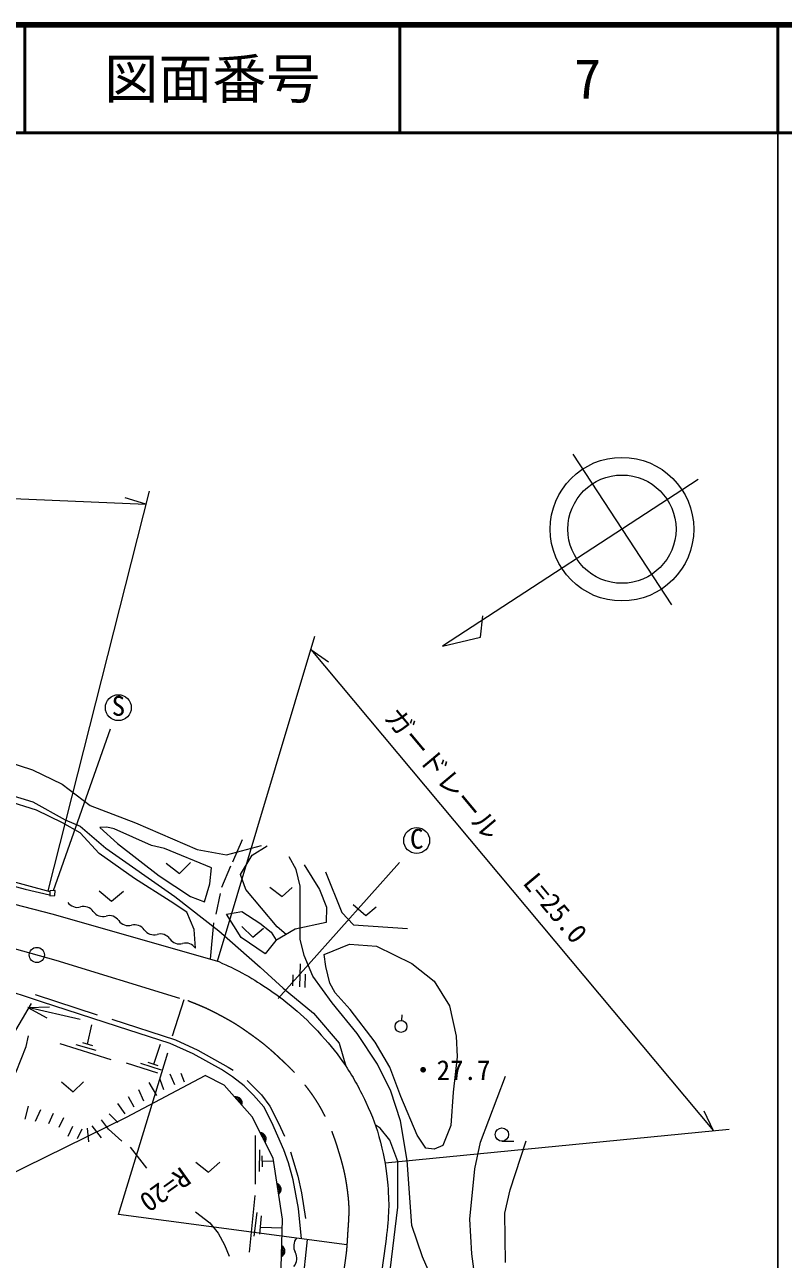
# Model space of a CAD drawing. Units: millimetres, scale not verified. Extents: x 40000 to 1265981, y 20000 to 380000.
# Drawn here: x 509236 to 579500, y 265708 to 380000 of the extents above; entities that cross this region are included whole.
import ezdxf
from ezdxf.enums import TextEntityAlignment as Align

# ---------------------------------------------------------------- set-up
doc = ezdxf.new("R2010")
doc.units = ezdxf.units.MM
doc.header["$LTSCALE"] = 1000
doc.linetypes.add('CHAIN', pattern=[18.5, 12, -1.5, 3.5, -1.5])
for name, color, linetype, lineweight in [('M-BMK', 2, 'CHAIN', 13), ('M-TTL', 2, 'Continuous', 140), ('M-TTL-BAND', 7, 'Continuous', 25), ('M-TTL-LINE', 7, 'Continuous', 50), ('M-TTL-TXT', 7, 'Continuous', 13), ('M-WORK', 1, 'Continuous', 13)]:
    doc.layers.add(name, color=color, linetype=linetype, lineweight=lineweight)
doc.styles.add('ＭＳ ゴシック', font='')
doc.styles.get('ＭＳ ゴシック').set_extended_font_data('MS Gothic')

msp = doc.modelspace()

# ---------------------------------------------------------------- linework, layer by layer
at = {"layer": 'M-BMK'}
msp.add_line((539011, 266261), (536221, 245696), dxfattribs=at)
msp.add_lwpolyline([(242089, 292941), (256159, 296576), (270044, 300624), (276452, 302151), (284416, 303628), (294250, 304713), (301256, 305094), (312752, 305025), (328703, 303709), (346683, 303022), (365070, 303819), (377512, 305219), (399272, 308239), (416287, 310545), (423067, 311219), (428931, 311473), (439388, 311080), (445985, 310444), (454180, 309005), (468288, 305769), (484109, 301237), (512110, 293392), (524345, 289668)], dxfattribs=at)
msp.add_open_spline([(524345, 289668), (525742, 289109), (526166, 288931), (527277, 288344), (528506, 287695), (529165, 287267), (530293, 286457), (531345, 285701), (531903, 285228), (532848, 284343), (533802, 283450), (534342, 282940), (535141, 281906), (535955, 280854), (536383, 280229), (536988, 279044), (537719, 277612), (537992, 276738), (538450, 275197), (538846, 273862), (538988, 273085), (539158, 271703), (539343, 270200), (539216, 269337), (539127, 267825), (539091, 267214), (539082, 267007), (539011, 266261)], degree=3, knots=[0, 0, 0, 0, 1, 1, 1, 2, 2, 2, 3, 3, 3, 4, 4, 4, 5, 5, 5, 6, 6, 6, 7, 7, 7, 8, 8, 8, 9, 9, 9, 9], dxfattribs=at)
at = {"layer": 'M-TTL'}
msp.add_line((680000, 380000), (40000, 380000), dxfattribs=at)
at = {"layer": 'M-TTL-BAND'}
msp.add_line((579000, 20000), (579000, 370000), dxfattribs=at)
at = {"layer": 'M-TTL-LINE'}
for p, q in [((509247, 380000), (509247, 370000)), ((543997, 380000), (543997, 370000)), ((579000, 380000), (579000, 370000)), ((40000, 370000), (680000, 370000))]:
    msp.add_line(p, q, dxfattribs=at)
at = {"layer": 'M-WORK'}
for p, q in [((560011, 340249), (569134, 326285)), ((442265, 339008), (520451, 335600)), ((520758, 336811), (511367, 299817)), ((520451, 335600), (518544, 336201)), ((527100, 293294), (536111, 323394)), ((535741, 322160), (573027, 277611)), ((535741, 322160), (537378, 321011)), ((511908, 299846), (517185, 314830)), ((528511, 302492), (529417, 304579)), ((527492, 300163), (528333, 302120)), ((532715, 289848), (543945, 302448)), ((526958, 297672), (527379, 299565)), ((526436, 293484), (526764, 296847)), ((534750, 293049), (534682, 290942)), ((534087, 292030), (534053, 291018)), ((535209, 292091), (535181, 290860)), ((509834, 289395), (502447, 276853)), ((510207, 290217), (515945, 288341)), ((522928, 286403), (524009, 289770)), ((509529, 289014), (511528, 289084)), ((514372, 287896), (509529, 289014)), ((509529, 289014), (511295, 288075)), ((544159, 287809), (544209, 288340)), ((515042, 285639), (515449, 287422)), ((514588, 285771), (515509, 285502)), ((512490, 285675), (517214, 284193)), ((513986, 285589), (515815, 285055)), ((517938, 269860), (522490, 284826)), ((521195, 283773), (521814, 285616)), ((518625, 283889), (521541, 282955)), ((519967, 283858), (521869, 283256)), ((520631, 283954), (521568, 283653)), ((521743, 282371), (522100, 281418)), ((522675, 282865), (523111, 281888)), ((523701, 282954), (524017, 282149)), ((519778, 281418), (520252, 280383)), ((520738, 282076), (521449, 280879)), ((517848, 280124), (518516, 279186)), ((518829, 280782), (519347, 279811)), ((509564, 279875), (509254, 278668)), ((510236, 278483), (510732, 279582)), ((511476, 278278), (511908, 279227)), ((517073, 279183), (517867, 278363)), ((573027, 277611), (572184, 279425)), ((512425, 277933), (512856, 278838)), ((513255, 277113), (513698, 278030)), ((514140, 276887), (514560, 277782)), ((515035, 277857), (515132, 276574)), ((515455, 278062), (516307, 276962)), ((542612, 274642), (574496, 277755)), ((530602, 272670), (530602, 277164)), ((553442, 276641), (554538, 276645)), ((519005, 276101), (520505, 274134)), ((530971, 273839), (531002, 275855)), ((531248, 274270), (531217, 275286)), ((531232, 274808), (532286, 274817)), ((530053, 266381), (530576, 271613)), ((539080, 267063), (517938, 269860)), ((530504, 267853), (530771, 270048)), ((531007, 268027), (531171, 269741)), ((531071, 268698), (533103, 268631)), ((533200, 246148), (535431, 267546)), ((542670, 267149), (539440, 245195))]:
    msp.add_line(p, q, dxfattribs=at)
for points in [[(571605, 337899), (547928, 322459), (551464, 323294), (551656, 325264)], [(399222, 313665), (414492, 315568), (421135, 316423), (426915, 316765), (432252, 316959), (436158, 316838), (445451, 316037), (451347, 315091), (455832, 314218), (460532, 313067), (477659, 308454), (488453, 305526), (509286, 299979), (511532, 299456)], [(489032, 315987), (489914, 314807), (490776, 313956), (491556, 313381), (493053, 312930), (495270, 312530), (502379, 312832), (506304, 312201), (509967, 311016), (512721, 309678)], [(340779, 306346), (352792, 306366), (364209, 306873), (376124, 308089), (390793, 310308), (415156, 313668), (421678, 314381), (426038, 314627), (431578, 314720), (436039, 314647), (443241, 314123), (452875, 312585), (457888, 311527), (471255, 308337), (486546, 304212), (511757, 297682), (527211, 293263)], [(453431, 314976), (459732, 313604), (468411, 311311), (480215, 308109), (485919, 306596), (492609, 304780), (506880, 301012), (511574, 299762)], [(492840, 307809), (497429, 309759), (499140, 310125), (502612, 310018), (506221, 309184), (509984, 308066), (512989, 306398), (514380, 305805), (516763, 303772), (523152, 299292), (527228, 296106), (531046, 292741), (533181, 290816), (535979, 288503), (538357, 285721), (538982, 283579)], [(525047, 294516), (524927, 296244), (524252, 297840), (522717, 298859), (519398, 300947), (516135, 303286), (514381, 305179), (512749, 306102), (510318, 307287), (507594, 308149), (505132, 308630), (501866, 308903), (499215, 308756), (496862, 308257), (494181, 307470)], [(512721, 309678), (515305, 307706), (519491, 306100), (525200, 303638), (527924, 303146), (531156, 304007)], [(529714, 299954), (529230, 301316), (530315, 303117), (531700, 303971)], [(545464, 244258), (546700, 245518), (548156, 247987), (549660, 252112), (550038, 254006), (549919, 256630), (547971, 261613), (546079, 265933), (545107, 268836), (544660, 274842), (544036, 278517), (543137, 281287), (541922, 283788), (540028, 286599), (537713, 289440), (535937, 291927), (535133, 293847), (534750, 295332), (534755, 300248), (534373, 301804), (533718, 302976)], [(522351, 302389), (523586, 301423), (524583, 302429)], [(535118, 302222), (536554, 299934), (537190, 298292), (537170, 296887), (534287, 296261), (532512, 295235), (531517, 293993), (529290, 295512), (527931, 297672), (529340, 297918), (531002, 296823), (532055, 295982), (532543, 295253)], [(537095, 301563), (538624, 297818), (539701, 296679), (544677, 296320)], [(516124, 299816), (517267, 298854), (518401, 299783)], [(533448, 295776), (532623, 296492), (529714, 299954)], [(531939, 300150), (533096, 299295), (534017, 300122)], [(539667, 298560), (540836, 297541), (541801, 298327)], [(529353, 296520), (530378, 295528), (531359, 296358)], [(534884, 267618), (534589, 270425), (534089, 273056), (533665, 274654), (533240, 275838), (532137, 278378), (531391, 279813), (530440, 280911), (529573, 281780), (528492, 282611), (527477, 283279), (524848, 284735), (522725, 285690), (517820, 287273), (510796, 289536), (506653, 290888)], [(517302, 287926), (523191, 286024), (525274, 285083), (528079, 283496), (528548, 283209)], [(507216, 280853), (508447, 283059), (509381, 285409), (509576, 286383)], [(494282, 266896), (518674, 278863), (525965, 282734)], [(531602, 250203), (532872, 260521), (533126, 269409), (532248, 275057), (530294, 278904), (527724, 281828), (525965, 282734)], [(550345, 243499), (551454, 246668), (552274, 250237), (552451, 252809), (551445, 260237), (550664, 266217), (550454, 269436), (550939, 274073), (551446, 276542), (553759, 282662)], [(512639, 282143), (513729, 281212), (514677, 282133)], [(529831, 282252), (531160, 280946), (531944, 279879), (532756, 278324), (533314, 277105)], [(518237, 276649), (516986, 277749), (516339, 278612)], [(541398, 258500), (542207, 258841), (542752, 261874), (543806, 270531), (543791, 274757), (543051, 276725), (542168, 277843), (541713, 278154)], [(553758, 265409), (553694, 269965), (554203, 272140), (555691, 276680)], [(533849, 275660), (534531, 273419), (534888, 271877), (535244, 269491)], [(525093, 274694), (526262, 273771), (527309, 274715)], [(525050, 270104), (526370, 269078), (527150, 268121), (527731, 267033), (528189, 266014)]]:
    msp.add_lwpolyline(points, dxfattribs=at)
for points in [[(526541, 301946), (522192, 303726), (520968, 304003), (517529, 305550), (516847, 305709), (516190, 305678), (517842, 304201), (521694, 301215), (524588, 299292), (525877, 298811), (526388, 300463)], [(511576, 299829), (511562, 299364), (512036, 299374), (512046, 299853)], [(536976, 293933), (539315, 294871), (541824, 294702), (545102, 293086), (547149, 291470), (548580, 289177), (549211, 286376), (549288, 284453), (548918, 281175), (548703, 278081), (547980, 276235), (547164, 275911), (546379, 275988), (545579, 277189), (544071, 280774), (543055, 283483), (541708, 285822), (539377, 288846), (537992, 290370), (537484, 291270), (537138, 292817)]]:
    msp.add_lwpolyline(points, close=True, dxfattribs=at)
for centre, radius in [((564551, 333299), 6649), ((564551, 333299), 5010), ((517909, 316776), 1200), ((545539, 304472), 1200), ((510365, 293881), 702), ((544090, 287261), 552), ((553439, 277258), 617)]:
    msp.add_circle(centre, radius, dxfattribs=at)
for centre, radius, start, end in [((514113, 299376), 1086, 214.95189, 285.61141), ((514698, 297284), 1086, 34.95189, 105.61141), ((516478, 298529), 1086, 214.95189, 285.61141), ((517062, 296437), 1086, 34.95189, 105.61141), ((518843, 297681), 1086, 214.95189, 285.61141), ((519427, 295589), 1086, 34.95189, 105.61141), ((521207, 296833), 1086, 214.95189, 285.61141), ((521792, 294742), 1086, 34.95189, 105.61141), ((523572, 295986), 1086, 214.95189, 285.61141), ((524157, 293894), 1086, 34.95189, 105.61141), ((528809, 280190), 567, 339.38626, 103.24128), ((528809, 280190), 453, 347.34565, 95.28189), ((528809, 280190), 340, 2.97102, 79.65652), ((531033, 276860), 567, 325.00306, 88.85808), ((531033, 276860), 453, 332.96245, 80.89869), ((531033, 276860), 340, 348.58782, 65.27332), ((532423, 272192), 567, 306.90075, 70.75578), ((532423, 272192), 453, 314.86014, 62.79639), ((532423, 272192), 340, 330.48552, 47.17101), ((535358, 266927), 1202, 141.2519, 208.29412), ((532775, 266472), 567, 296.43591, 60.29094), ((532775, 266472), 453, 304.3953, 52.33154), ((532775, 266472), 340, 320.02067, 36.70617), ((533240, 265787), 1202, 321.2519, 28.29412)]:
    msp.add_arc(centre, radius, start, end, dxfattribs=at)
msp.add_open_spline([(527211, 293263), (528238, 292806), (528533, 292669), (529351, 292229), (530298, 291720), (530803, 291386), (531701, 290793), (532521, 290250), (532975, 289933), (533732, 289305), (534811, 288410), (535400, 287880), (536348, 286848), (537357, 285749), (537926, 285124), (538769, 283893), (539694, 282544), (540137, 281730), (540830, 280248), (541481, 278855), (541806, 278043), (542192, 276554), (542587, 275028), (542721, 274145), (542861, 272575), (543050, 270462), (542917, 269626), (542670, 267149)], degree=3, knots=[0, 0, 0, 0, 1, 1, 1, 2, 2, 2, 3, 3, 3, 4, 4, 4, 5, 5, 5, 6, 6, 6, 7, 7, 7, 8, 8, 8, 9, 9, 9, 9], dxfattribs=at)

# ---------------------------------------------------------------- texts
at = {"layer": 'M-TTL-TXT', "style": 'ＭＳ ゴシック'}
for s, p in [('図面番号', (526622, 375000)), ('7', (561372, 375000))]:
    msp.add_text(s, height=3666, dxfattribs=at).set_placement(p, align=Align.MIDDLE_CENTER)
at = {"layer": 'M-WORK', "style": 'ＭＳ ゴシック'}
for s, p in [('S', (517918, 315474)), ('C', (545548, 303170))]:
    msp.add_text(s, height=1833, dxfattribs=at).set_placement(p, align=Align.BOTTOM_CENTER)
for s, rotation, p in [('ガードレール\u3000\u3000L=25.0', 309.936, (542025, 315501)), ('R=20', 215.633, (523420, 274792))]:
    msp.add_text(s, height=1833, rotation=rotation, dxfattribs=at).set_placement(p, align=Align.BOTTOM_LEFT)
msp.add_text('・27.7', height=1833, dxfattribs=at).set_placement((544890, 281755), align=Align.BOTTOM_LEFT)

doc.saveas('drawing.dxf')
